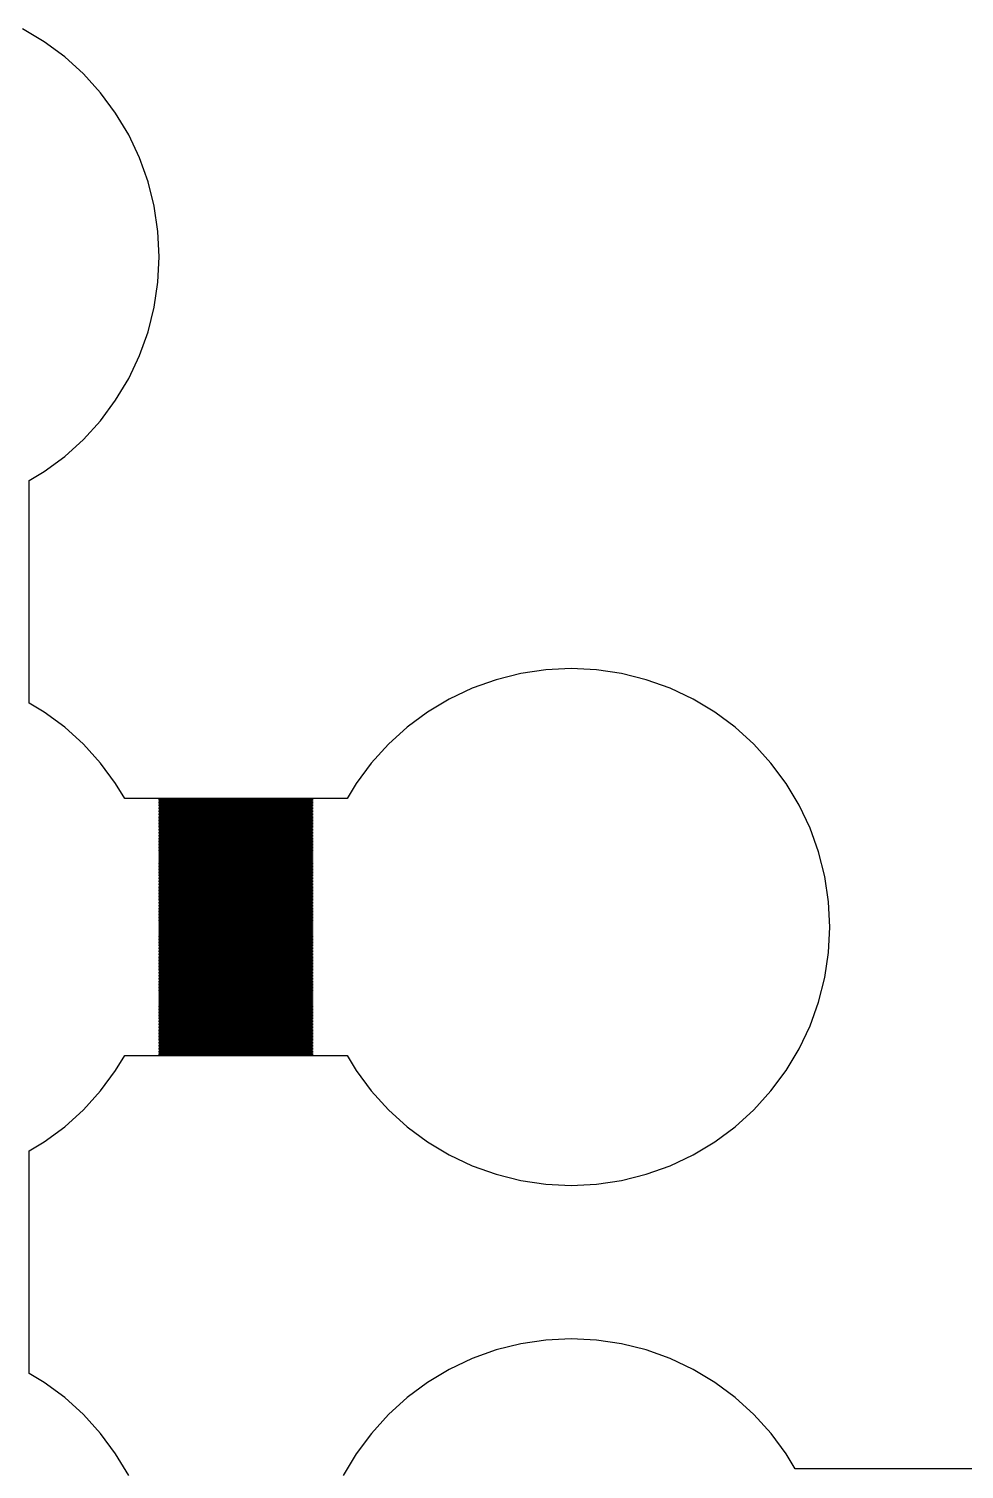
# Model space of a CAD drawing. Extents: x -5 to 92, y -13 to 39.
# Drawn here: x 18.22 to 30.78, y 19.22 to 38.56 of the extents above; entities that cross this region are included whole.
import ezdxf

# ---------------------------------------------------------------- set-up
doc = ezdxf.new("R2010")
doc.units = 0

msp = doc.modelspace()

# ---------------------------------------------------------------- linework, layer by layer
for p, q in [((18.4278, 38.3852), (18.1357, 38.5603)), ((18.7013, 38.1823), (18.4278, 38.3852)), ((18.9537, 37.9537), (18.7013, 38.1823)), ((19.1823, 37.7013), (18.9537, 37.9537)), ((19.3852, 37.4278), (19.1823, 37.7013)), ((19.5603, 37.1357), (19.3852, 37.4278)), ((19.7059, 36.8279), (19.5603, 37.1357)), ((19.8206, 36.5073), (19.7059, 36.8279)), ((19.9033, 36.177), (19.8206, 36.5073)), ((19.9533, 35.8401), (19.9033, 36.177)), ((19.97, 35.5), (19.9533, 35.8401)), ((19.9533, 35.1599), (19.97, 35.5)), ((19.9033, 34.823), (19.9533, 35.1599)), ((19.8206, 34.4927), (19.9033, 34.823)), ((19.7059, 34.1721), (19.8206, 34.4927)), ((19.5603, 33.8642), (19.7059, 34.1721)), ((19.3852, 33.5722), (19.5603, 33.8642)), ((19.1823, 33.2986), (19.3852, 33.5722)), ((18.9537, 33.0463), (19.1823, 33.2986)), ((18.7013, 32.8176), (18.9537, 33.0463)), ((18.4278, 32.6148), (18.7013, 32.8176)), ((18.225, 32.4932), (18.4278, 32.6148)), ((18.225, 29.5068), (18.225, 32.4932)), ((24.4927, 29.8206), (24.1721, 29.7059)), ((24.823, 29.9033), (24.4927, 29.8206)), ((25.1599, 29.9533), (24.823, 29.9033)), ((25.5, 29.97), (25.1599, 29.9533)), ((25.8401, 29.9533), (25.5, 29.97)), ((26.177, 29.9033), (25.8401, 29.9533)), ((26.5073, 29.8206), (26.177, 29.9033)), ((26.8279, 29.7059), (26.5073, 29.8206)), ((24.1721, 29.7059), (23.8642, 29.5603)), ((27.1357, 29.5603), (26.8279, 29.7059)), ((18.4278, 29.3852), (18.225, 29.5068)), ((23.8642, 29.5603), (23.5722, 29.3852)), ((27.4278, 29.3852), (27.1357, 29.5603)), ((18.7013, 29.1824), (18.4278, 29.3852)), ((23.5722, 29.3852), (23.2986, 29.1823)), ((27.7013, 29.1823), (27.4278, 29.3852)), ((18.9537, 28.9537), (18.7013, 29.1824)), ((23.2986, 29.1823), (23.0463, 28.9537)), ((27.9537, 28.9537), (27.7013, 29.1823)), ((19.1823, 28.7014), (18.9537, 28.9537)), ((23.0463, 28.9537), (22.8176, 28.7013)), ((28.1823, 28.7013), (27.9537, 28.9537)), ((19.3852, 28.4278), (19.1823, 28.7014)), ((22.8176, 28.7013), (22.6148, 28.4278)), ((28.3852, 28.4278), (28.1823, 28.7013)), ((19.5068, 28.225), (19.3852, 28.4278)), ((22.6148, 28.4278), (22.4932, 28.225)), ((28.5603, 28.1357), (28.3852, 28.4278)), ((22.4932, 28.225), (19.5068, 28.225)), ((19.97, 28.205), (19.97, 28.215)), ((19.97, 28.215), (22.03, 28.215)), ((22.03, 28.205), (19.97, 28.205)), ((19.97, 28.185), (19.97, 28.195)), ((19.97, 28.195), (22.03, 28.195)), ((22.03, 28.185), (19.97, 28.185)), ((19.97, 28.165), (19.97, 28.175)), ((19.97, 28.175), (22.03, 28.175)), ((22.03, 28.165), (19.97, 28.165)), ((19.97, 28.145), (19.97, 28.155)), ((19.97, 28.155), (22.03, 28.155)), ((22.03, 28.145), (19.97, 28.145)), ((19.97, 28.125), (19.97, 28.135)), ((19.97, 28.135), (22.03, 28.135)), ((22.03, 28.125), (19.97, 28.125)), ((19.97, 28.105), (19.97, 28.115)), ((19.97, 28.115), (22.03, 28.115)), ((22.03, 28.105), (19.97, 28.105)), ((19.97, 28.085), (19.97, 28.095)), ((19.97, 28.095), (22.03, 28.095)), ((22.03, 28.085), (19.97, 28.085)), ((19.97, 28.065), (19.97, 28.075)), ((19.97, 28.075), (22.03, 28.075)), ((22.03, 28.065), (19.97, 28.065)), ((19.97, 28.045), (19.97, 28.055)), ((19.97, 28.055), (22.03, 28.055)), ((22.03, 28.045), (19.97, 28.045)), ((22.03, 28.215), (22.03, 28.205)), ((22.03, 28.195), (22.03, 28.185)), ((22.03, 28.175), (22.03, 28.165)), ((22.03, 28.155), (22.03, 28.145)), ((22.03, 28.135), (22.03, 28.125)), ((22.03, 28.115), (22.03, 28.105)), ((22.03, 28.095), (22.03, 28.085)), ((22.03, 28.075), (22.03, 28.065)), ((22.03, 28.055), (22.03, 28.045)), ((28.7059, 27.8279), (28.5603, 28.1357)), ((19.97, 28.025), (19.97, 28.035)), ((19.97, 28.035), (22.03, 28.035)), ((22.03, 28.025), (19.97, 28.025)), ((19.97, 28.005), (19.97, 28.015)), ((19.97, 28.015), (22.03, 28.015)), ((22.03, 28.005), (19.97, 28.005)), ((19.97, 27.985), (19.97, 27.995)), ((19.97, 27.995), (22.03, 27.995)), ((22.03, 27.985), (19.97, 27.985)), ((19.97, 27.965), (19.97, 27.975)), ((19.97, 27.975), (22.03, 27.975)), ((22.03, 27.965), (19.97, 27.965)), ((19.97, 27.945), (19.97, 27.955)), ((19.97, 27.955), (22.03, 27.955)), ((22.03, 27.945), (19.97, 27.945)), ((19.97, 27.925), (19.97, 27.935)), ((19.97, 27.935), (22.03, 27.935)), ((22.03, 27.925), (19.97, 27.925)), ((19.97, 27.905), (19.97, 27.915)), ((19.97, 27.915), (22.03, 27.915)), ((22.03, 27.905), (19.97, 27.905)), ((19.97, 27.885), (19.97, 27.895)), ((19.97, 27.895), (22.03, 27.895)), ((22.03, 27.885), (19.97, 27.885)), ((19.97, 27.865), (19.97, 27.875)), ((19.97, 27.875), (22.03, 27.875)), ((22.03, 27.865), (19.97, 27.865)), ((19.97, 27.845), (19.97, 27.855)), ((19.97, 27.855), (22.03, 27.855)), ((22.03, 28.035), (22.03, 28.025)), ((22.03, 28.015), (22.03, 28.005)), ((22.03, 27.995), (22.03, 27.985)), ((22.03, 27.975), (22.03, 27.965)), ((22.03, 27.955), (22.03, 27.945)), ((22.03, 27.935), (22.03, 27.925)), ((22.03, 27.915), (22.03, 27.905)), ((22.03, 27.895), (22.03, 27.885)), ((22.03, 27.875), (22.03, 27.865)), ((22.03, 27.855), (22.03, 27.845)), ((22.03, 27.845), (19.97, 27.845)), ((19.97, 27.825), (19.97, 27.835)), ((19.97, 27.835), (22.03, 27.835)), ((22.03, 27.825), (19.97, 27.825)), ((19.97, 27.805), (19.97, 27.815)), ((19.97, 27.815), (22.03, 27.815)), ((22.03, 27.805), (19.97, 27.805)), ((19.97, 27.785), (19.97, 27.795)), ((19.97, 27.795), (22.03, 27.795)), ((22.03, 27.785), (19.97, 27.785)), ((19.97, 27.765), (19.97, 27.775)), ((19.97, 27.775), (22.03, 27.775)), ((22.03, 27.765), (19.97, 27.765)), ((19.97, 27.745), (19.97, 27.755)), ((19.97, 27.755), (22.03, 27.755)), ((22.03, 27.745), (19.97, 27.745)), ((19.97, 27.725), (19.97, 27.735)), ((19.97, 27.735), (22.03, 27.735)), ((22.03, 27.725), (19.97, 27.725)), ((19.97, 27.705), (19.97, 27.715)), ((19.97, 27.715), (22.03, 27.715)), ((22.03, 27.705), (19.97, 27.705)), ((19.97, 27.685), (19.97, 27.695)), ((19.97, 27.695), (22.03, 27.695)), ((22.03, 27.685), (19.97, 27.685)), ((19.97, 27.665), (19.97, 27.675)), ((19.97, 27.675), (22.03, 27.675)), ((22.03, 27.665), (19.97, 27.665)), ((22.03, 27.835), (22.03, 27.825)), ((22.03, 27.815), (22.03, 27.805)), ((22.03, 27.795), (22.03, 27.785)), ((22.03, 27.775), (22.03, 27.765)), ((22.03, 27.755), (22.03, 27.745)), ((22.03, 27.735), (22.03, 27.725)), ((22.03, 27.715), (22.03, 27.705)), ((22.03, 27.695), (22.03, 27.685)), ((22.03, 27.675), (22.03, 27.665)), ((28.8206, 27.5073), (28.7059, 27.8279)), ((19.97, 27.645), (19.97, 27.655)), ((19.97, 27.655), (22.03, 27.655)), ((22.03, 27.645), (19.97, 27.645)), ((19.97, 27.625), (19.97, 27.635)), ((19.97, 27.635), (22.03, 27.635)), ((22.03, 27.625), (19.97, 27.625)), ((19.97, 27.605), (19.97, 27.615)), ((19.97, 27.615), (22.03, 27.615)), ((22.03, 27.605), (19.97, 27.605)), ((19.97, 27.585), (19.97, 27.595)), ((19.97, 27.595), (22.03, 27.595)), ((22.03, 27.585), (19.97, 27.585)), ((19.97, 27.565), (19.97, 27.575)), ((19.97, 27.575), (22.03, 27.575)), ((22.03, 27.565), (19.97, 27.565)), ((19.97, 27.545), (19.97, 27.555)), ((19.97, 27.555), (22.03, 27.555)), ((22.03, 27.545), (19.97, 27.545)), ((19.97, 27.525), (19.97, 27.535)), ((19.97, 27.535), (22.03, 27.535)), ((22.03, 27.525), (19.97, 27.525)), ((19.97, 27.505), (19.97, 27.515)), ((19.97, 27.515), (22.03, 27.515)), ((22.03, 27.505), (19.97, 27.505)), ((19.97, 27.485), (19.97, 27.495)), ((19.97, 27.495), (22.03, 27.495)), ((22.03, 27.485), (19.97, 27.485)), ((19.97, 27.465), (19.97, 27.475)), ((19.97, 27.475), (22.03, 27.475)), ((22.03, 27.465), (19.97, 27.465)), ((22.03, 27.655), (22.03, 27.645)), ((22.03, 27.635), (22.03, 27.625)), ((22.03, 27.615), (22.03, 27.605)), ((22.03, 27.595), (22.03, 27.585)), ((22.03, 27.575), (22.03, 27.565)), ((22.03, 27.555), (22.03, 27.545)), ((22.03, 27.535), (22.03, 27.525)), ((22.03, 27.515), (22.03, 27.505)), ((22.03, 27.495), (22.03, 27.485)), ((22.03, 27.475), (22.03, 27.465)), ((28.9033, 27.177), (28.8206, 27.5073)), ((19.97, 27.445), (19.97, 27.455)), ((19.97, 27.455), (22.03, 27.455)), ((22.03, 27.445), (19.97, 27.445)), ((19.97, 27.425), (19.97, 27.435)), ((19.97, 27.435), (22.03, 27.435)), ((22.03, 27.425), (19.97, 27.425)), ((19.97, 27.405), (19.97, 27.415)), ((19.97, 27.415), (22.03, 27.415)), ((22.03, 27.405), (19.97, 27.405)), ((19.97, 27.385), (19.97, 27.395)), ((19.97, 27.395), (22.03, 27.395)), ((22.03, 27.385), (19.97, 27.385)), ((19.97, 27.365), (19.97, 27.375)), ((19.97, 27.375), (22.03, 27.375)), ((22.03, 27.365), (19.97, 27.365)), ((19.97, 27.345), (19.97, 27.355)), ((19.97, 27.355), (22.03, 27.355)), ((22.03, 27.345), (19.97, 27.345)), ((19.97, 27.325), (19.97, 27.335)), ((19.97, 27.335), (22.03, 27.335)), ((22.03, 27.325), (19.97, 27.325)), ((19.97, 27.305), (19.97, 27.315)), ((19.97, 27.315), (22.03, 27.315)), ((22.03, 27.305), (19.97, 27.305)), ((19.97, 27.285), (19.97, 27.295)), ((19.97, 27.295), (22.03, 27.295)), ((22.03, 27.285), (19.97, 27.285)), ((19.97, 27.265), (19.97, 27.275)), ((19.97, 27.275), (22.03, 27.275)), ((22.03, 27.455), (22.03, 27.445)), ((22.03, 27.435), (22.03, 27.425)), ((22.03, 27.415), (22.03, 27.405)), ((22.03, 27.395), (22.03, 27.385)), ((22.03, 27.375), (22.03, 27.365)), ((22.03, 27.355), (22.03, 27.345)), ((22.03, 27.335), (22.03, 27.325)), ((22.03, 27.315), (22.03, 27.305)), ((22.03, 27.295), (22.03, 27.285)), ((22.03, 27.275), (22.03, 27.265)), ((22.03, 27.265), (19.97, 27.265)), ((19.97, 27.245), (19.97, 27.255)), ((19.97, 27.255), (22.03, 27.255)), ((22.03, 27.245), (19.97, 27.245)), ((19.97, 27.225), (19.97, 27.235)), ((19.97, 27.235), (22.03, 27.235)), ((22.03, 27.225), (19.97, 27.225)), ((19.97, 27.205), (19.97, 27.215)), ((19.97, 27.215), (22.03, 27.215)), ((22.03, 27.205), (19.97, 27.205)), ((19.97, 27.185), (19.97, 27.195)), ((19.97, 27.195), (22.03, 27.195)), ((22.03, 27.185), (19.97, 27.185)), ((19.97, 27.165), (19.97, 27.175)), ((19.97, 27.175), (22.03, 27.175)), ((22.03, 27.165), (19.97, 27.165)), ((19.97, 27.145), (19.97, 27.155)), ((19.97, 27.155), (22.03, 27.155)), ((22.03, 27.145), (19.97, 27.145)), ((19.97, 27.125), (19.97, 27.135)), ((19.97, 27.135), (22.03, 27.135)), ((22.03, 27.125), (19.97, 27.125)), ((19.97, 27.105), (19.97, 27.115)), ((19.97, 27.115), (22.03, 27.115)), ((22.03, 27.105), (19.97, 27.105)), ((19.97, 27.085), (19.97, 27.095)), ((19.97, 27.095), (22.03, 27.095)), ((22.03, 27.085), (19.97, 27.085)), ((22.03, 27.255), (22.03, 27.245)), ((22.03, 27.235), (22.03, 27.225)), ((22.03, 27.215), (22.03, 27.205)), ((22.03, 27.195), (22.03, 27.185)), ((22.03, 27.175), (22.03, 27.165)), ((22.03, 27.155), (22.03, 27.145)), ((22.03, 27.135), (22.03, 27.125)), ((22.03, 27.115), (22.03, 27.105)), ((22.03, 27.095), (22.03, 27.085)), ((28.9533, 26.8401), (28.9033, 27.177)), ((19.97, 27.065), (19.97, 27.075)), ((19.97, 27.075), (22.03, 27.075)), ((22.03, 27.065), (19.97, 27.065)), ((19.97, 27.045), (19.97, 27.055)), ((19.97, 27.055), (22.03, 27.055)), ((22.03, 27.045), (19.97, 27.045)), ((19.97, 27.025), (19.97, 27.035)), ((19.97, 27.035), (22.03, 27.035)), ((22.03, 27.025), (19.97, 27.025)), ((19.97, 27.005), (19.97, 27.015)), ((19.97, 27.015), (22.03, 27.015)), ((22.03, 27.005), (19.97, 27.005)), ((19.97, 26.985), (19.97, 26.995)), ((19.97, 26.995), (22.03, 26.995)), ((22.03, 26.985), (19.97, 26.985)), ((19.97, 26.965), (19.97, 26.975)), ((19.97, 26.975), (22.03, 26.975)), ((22.03, 26.965), (19.97, 26.965)), ((19.97, 26.945), (19.97, 26.955)), ((19.97, 26.955), (22.03, 26.955)), ((22.03, 26.945), (19.97, 26.945)), ((19.97, 26.925), (19.97, 26.935)), ((19.97, 26.935), (22.03, 26.935)), ((22.03, 26.925), (19.97, 26.925)), ((19.97, 26.905), (19.97, 26.915)), ((19.97, 26.915), (22.03, 26.915)), ((22.03, 26.905), (19.97, 26.905)), ((19.97, 26.885), (19.97, 26.895)), ((19.97, 26.895), (22.03, 26.895)), ((22.03, 26.885), (19.97, 26.885)), ((22.03, 27.075), (22.03, 27.065)), ((22.03, 27.055), (22.03, 27.045)), ((22.03, 27.035), (22.03, 27.025)), ((22.03, 27.015), (22.03, 27.005)), ((22.03, 26.995), (22.03, 26.985)), ((22.03, 26.975), (22.03, 26.965)), ((22.03, 26.955), (22.03, 26.945)), ((22.03, 26.935), (22.03, 26.925)), ((22.03, 26.915), (22.03, 26.905)), ((22.03, 26.895), (22.03, 26.885)), ((19.97, 26.865), (19.97, 26.875)), ((19.97, 26.875), (22.03, 26.875)), ((22.03, 26.865), (19.97, 26.865)), ((19.97, 26.845), (19.97, 26.855)), ((19.97, 26.855), (22.03, 26.855)), ((22.03, 26.845), (19.97, 26.845)), ((19.97, 26.825), (19.97, 26.835)), ((19.97, 26.835), (22.03, 26.835)), ((22.03, 26.825), (19.97, 26.825)), ((19.97, 26.805), (19.97, 26.815)), ((19.97, 26.815), (22.03, 26.815)), ((22.03, 26.805), (19.97, 26.805)), ((19.97, 26.785), (19.97, 26.795)), ((19.97, 26.795), (22.03, 26.795)), ((22.03, 26.785), (19.97, 26.785)), ((19.97, 26.765), (19.97, 26.775)), ((19.97, 26.775), (22.03, 26.775)), ((22.03, 26.765), (19.97, 26.765)), ((19.97, 26.745), (19.97, 26.755)), ((19.97, 26.755), (22.03, 26.755)), ((22.03, 26.745), (19.97, 26.745)), ((19.97, 26.725), (19.97, 26.735)), ((19.97, 26.735), (22.03, 26.735)), ((22.03, 26.725), (19.97, 26.725)), ((19.97, 26.705), (19.97, 26.715)), ((19.97, 26.715), (22.03, 26.715)), ((22.03, 26.705), (19.97, 26.705)), ((19.97, 26.685), (19.97, 26.695)), ((19.97, 26.695), (22.03, 26.695)), ((22.03, 26.875), (22.03, 26.865)), ((22.03, 26.855), (22.03, 26.845)), ((22.03, 26.835), (22.03, 26.825)), ((22.03, 26.815), (22.03, 26.805)), ((22.03, 26.795), (22.03, 26.785)), ((22.03, 26.775), (22.03, 26.765)), ((22.03, 26.755), (22.03, 26.745)), ((22.03, 26.735), (22.03, 26.725)), ((22.03, 26.715), (22.03, 26.705)), ((22.03, 26.695), (22.03, 26.685)), ((28.97, 26.5), (28.9533, 26.8401)), ((22.03, 26.685), (19.97, 26.685)), ((19.97, 26.665), (19.97, 26.675)), ((19.97, 26.675), (22.03, 26.675)), ((22.03, 26.665), (19.97, 26.665)), ((19.97, 26.645), (19.97, 26.655)), ((19.97, 26.655), (22.03, 26.655)), ((22.03, 26.645), (19.97, 26.645)), ((19.97, 26.625), (19.97, 26.635)), ((19.97, 26.635), (22.03, 26.635)), ((22.03, 26.625), (19.97, 26.625)), ((19.97, 26.605), (19.97, 26.615)), ((19.97, 26.615), (22.03, 26.615)), ((22.03, 26.605), (19.97, 26.605)), ((19.97, 26.585), (19.97, 26.595)), ((19.97, 26.595), (22.03, 26.595)), ((22.03, 26.585), (19.97, 26.585)), ((19.97, 26.565), (19.97, 26.575)), ((19.97, 26.575), (22.03, 26.575)), ((22.03, 26.565), (19.97, 26.565)), ((19.97, 26.545), (19.97, 26.555)), ((19.97, 26.555), (22.03, 26.555)), ((22.03, 26.545), (19.97, 26.545)), ((19.97, 26.525), (19.97, 26.535)), ((19.97, 26.535), (22.03, 26.535)), ((22.03, 26.525), (19.97, 26.525)), ((19.97, 26.505), (19.97, 26.515)), ((19.97, 26.515), (22.03, 26.515)), ((22.03, 26.505), (19.97, 26.505)), ((22.03, 26.675), (22.03, 26.665)), ((22.03, 26.655), (22.03, 26.645)), ((22.03, 26.635), (22.03, 26.625)), ((22.03, 26.615), (22.03, 26.605)), ((22.03, 26.595), (22.03, 26.585)), ((22.03, 26.575), (22.03, 26.565)), ((22.03, 26.555), (22.03, 26.545)), ((22.03, 26.535), (22.03, 26.525)), ((22.03, 26.515), (22.03, 26.505)), ((28.9533, 26.1599), (28.97, 26.5)), ((19.97, 26.485), (19.97, 26.495)), ((19.97, 26.495), (22.03, 26.495)), ((22.03, 26.485), (19.97, 26.485)), ((19.97, 26.465), (19.97, 26.475)), ((19.97, 26.475), (22.03, 26.475)), ((22.03, 26.465), (19.97, 26.465)), ((19.97, 26.445), (19.97, 26.455)), ((19.97, 26.455), (22.03, 26.455)), ((22.03, 26.445), (19.97, 26.445)), ((19.97, 26.425), (19.97, 26.435)), ((19.97, 26.435), (22.03, 26.435)), ((22.03, 26.425), (19.97, 26.425)), ((19.97, 26.405), (19.97, 26.415)), ((19.97, 26.415), (22.03, 26.415)), ((22.03, 26.405), (19.97, 26.405)), ((19.97, 26.385), (19.97, 26.395)), ((19.97, 26.395), (22.03, 26.395)), ((22.03, 26.385), (19.97, 26.385)), ((19.97, 26.365), (19.97, 26.375)), ((19.97, 26.375), (22.03, 26.375)), ((22.03, 26.365), (19.97, 26.365)), ((19.97, 26.345), (19.97, 26.355)), ((19.97, 26.355), (22.03, 26.355)), ((22.03, 26.345), (19.97, 26.345)), ((19.97, 26.325), (19.97, 26.335)), ((19.97, 26.335), (22.03, 26.335)), ((22.03, 26.325), (19.97, 26.325)), ((19.97, 26.305), (19.97, 26.315)), ((19.97, 26.315), (22.03, 26.315)), ((22.03, 26.305), (19.97, 26.305)), ((22.03, 26.495), (22.03, 26.485)), ((22.03, 26.475), (22.03, 26.465)), ((22.03, 26.455), (22.03, 26.445)), ((22.03, 26.435), (22.03, 26.425)), ((22.03, 26.415), (22.03, 26.405)), ((22.03, 26.395), (22.03, 26.385)), ((22.03, 26.375), (22.03, 26.365)), ((22.03, 26.355), (22.03, 26.345)), ((22.03, 26.335), (22.03, 26.325)), ((22.03, 26.315), (22.03, 26.305)), ((19.97, 26.285), (19.97, 26.295)), ((19.97, 26.295), (22.03, 26.295)), ((22.03, 26.285), (19.97, 26.285)), ((19.97, 26.265), (19.97, 26.275)), ((19.97, 26.275), (22.03, 26.275)), ((22.03, 26.265), (19.97, 26.265)), ((19.97, 26.245), (19.97, 26.255)), ((19.97, 26.255), (22.03, 26.255)), ((22.03, 26.245), (19.97, 26.245)), ((19.97, 26.225), (19.97, 26.235)), ((19.97, 26.235), (22.03, 26.235)), ((22.03, 26.225), (19.97, 26.225)), ((19.97, 26.205), (19.97, 26.215)), ((19.97, 26.215), (22.03, 26.215)), ((22.03, 26.205), (19.97, 26.205)), ((19.97, 26.185), (19.97, 26.195)), ((19.97, 26.195), (22.03, 26.195)), ((22.03, 26.185), (19.97, 26.185)), ((19.97, 26.165), (19.97, 26.175)), ((19.97, 26.175), (22.03, 26.175)), ((22.03, 26.165), (19.97, 26.165)), ((19.97, 26.145), (19.97, 26.155)), ((19.97, 26.155), (22.03, 26.155)), ((22.03, 26.145), (19.97, 26.145)), ((19.97, 26.125), (19.97, 26.135)), ((19.97, 26.135), (22.03, 26.135)), ((22.03, 26.125), (19.97, 26.125)), ((19.97, 26.105), (19.97, 26.115)), ((19.97, 26.115), (22.03, 26.115)), ((22.03, 26.295), (22.03, 26.285)), ((22.03, 26.275), (22.03, 26.265)), ((22.03, 26.255), (22.03, 26.245)), ((22.03, 26.235), (22.03, 26.225)), ((22.03, 26.215), (22.03, 26.205)), ((22.03, 26.195), (22.03, 26.185)), ((22.03, 26.175), (22.03, 26.165)), ((22.03, 26.155), (22.03, 26.145)), ((22.03, 26.135), (22.03, 26.125)), ((22.03, 26.115), (22.03, 26.105)), ((28.9033, 25.823), (28.9533, 26.1599)), ((22.03, 26.105), (19.97, 26.105)), ((19.97, 26.085), (19.97, 26.095)), ((19.97, 26.095), (22.03, 26.095)), ((22.03, 26.085), (19.97, 26.085)), ((19.97, 26.065), (19.97, 26.075)), ((19.97, 26.075), (22.03, 26.075)), ((22.03, 26.065), (19.97, 26.065)), ((19.97, 26.045), (19.97, 26.055)), ((19.97, 26.055), (22.03, 26.055)), ((22.03, 26.045), (19.97, 26.045)), ((19.97, 26.025), (19.97, 26.035)), ((19.97, 26.035), (22.03, 26.035)), ((22.03, 26.025), (19.97, 26.025)), ((19.97, 26.005), (19.97, 26.015)), ((19.97, 26.015), (22.03, 26.015)), ((22.03, 26.005), (19.97, 26.005)), ((19.97, 25.985), (19.97, 25.995)), ((19.97, 25.995), (22.03, 25.995)), ((22.03, 25.985), (19.97, 25.985)), ((19.97, 25.965), (19.97, 25.975)), ((19.97, 25.975), (22.03, 25.975)), ((22.03, 25.965), (19.97, 25.965)), ((19.97, 25.945), (19.97, 25.955)), ((19.97, 25.955), (22.03, 25.955)), ((22.03, 25.945), (19.97, 25.945)), ((19.97, 25.925), (19.97, 25.935)), ((19.97, 25.935), (22.03, 25.935)), ((22.03, 25.925), (19.97, 25.925)), ((22.03, 26.095), (22.03, 26.085)), ((22.03, 26.075), (22.03, 26.065)), ((22.03, 26.055), (22.03, 26.045)), ((22.03, 26.035), (22.03, 26.025)), ((22.03, 26.015), (22.03, 26.005)), ((22.03, 25.995), (22.03, 25.985)), ((22.03, 25.975), (22.03, 25.965)), ((22.03, 25.955), (22.03, 25.945)), ((22.03, 25.935), (22.03, 25.925)), ((19.97, 25.905), (19.97, 25.915)), ((19.97, 25.915), (22.03, 25.915)), ((22.03, 25.905), (19.97, 25.905)), ((19.97, 25.885), (19.97, 25.895)), ((19.97, 25.895), (22.03, 25.895)), ((22.03, 25.885), (19.97, 25.885)), ((19.97, 25.865), (19.97, 25.875)), ((19.97, 25.875), (22.03, 25.875)), ((22.03, 25.865), (19.97, 25.865)), ((19.97, 25.845), (19.97, 25.855)), ((19.97, 25.855), (22.03, 25.855)), ((22.03, 25.845), (19.97, 25.845)), ((19.97, 25.825), (19.97, 25.835)), ((19.97, 25.835), (22.03, 25.835)), ((22.03, 25.825), (19.97, 25.825)), ((19.97, 25.805), (19.97, 25.815)), ((19.97, 25.815), (22.03, 25.815)), ((22.03, 25.805), (19.97, 25.805)), ((19.97, 25.785), (19.97, 25.795)), ((19.97, 25.795), (22.03, 25.795)), ((22.03, 25.785), (19.97, 25.785)), ((19.97, 25.765), (19.97, 25.775)), ((19.97, 25.775), (22.03, 25.775)), ((22.03, 25.765), (19.97, 25.765)), ((19.97, 25.745), (19.97, 25.755)), ((19.97, 25.755), (22.03, 25.755)), ((22.03, 25.745), (19.97, 25.745)), ((19.97, 25.725), (19.97, 25.735)), ((19.97, 25.735), (22.03, 25.735)), ((22.03, 25.725), (19.97, 25.725)), ((22.03, 25.915), (22.03, 25.905)), ((22.03, 25.895), (22.03, 25.885)), ((22.03, 25.875), (22.03, 25.865)), ((22.03, 25.855), (22.03, 25.845)), ((22.03, 25.835), (22.03, 25.825)), ((22.03, 25.815), (22.03, 25.805)), ((22.03, 25.795), (22.03, 25.785)), ((22.03, 25.775), (22.03, 25.765)), ((22.03, 25.755), (22.03, 25.745)), ((22.03, 25.735), (22.03, 25.725)), ((28.8206, 25.4927), (28.9033, 25.823)), ((19.97, 25.705), (19.97, 25.715)), ((19.97, 25.715), (22.03, 25.715)), ((22.03, 25.705), (19.97, 25.705)), ((19.97, 25.685), (19.97, 25.695)), ((19.97, 25.695), (22.03, 25.695)), ((22.03, 25.685), (19.97, 25.685)), ((19.97, 25.665), (19.97, 25.675)), ((19.97, 25.675), (22.03, 25.675)), ((22.03, 25.665), (19.97, 25.665)), ((19.97, 25.645), (19.97, 25.655)), ((19.97, 25.655), (22.03, 25.655)), ((22.03, 25.645), (19.97, 25.645)), ((19.97, 25.625), (19.97, 25.635)), ((19.97, 25.635), (22.03, 25.635)), ((22.03, 25.625), (19.97, 25.625)), ((19.97, 25.605), (19.97, 25.615)), ((19.97, 25.615), (22.03, 25.615)), ((22.03, 25.605), (19.97, 25.605)), ((19.97, 25.585), (19.97, 25.595)), ((19.97, 25.595), (22.03, 25.595)), ((22.03, 25.585), (19.97, 25.585)), ((19.97, 25.565), (19.97, 25.575)), ((19.97, 25.575), (22.03, 25.575)), ((22.03, 25.565), (19.97, 25.565)), ((19.97, 25.545), (19.97, 25.555)), ((19.97, 25.555), (22.03, 25.555)), ((22.03, 25.545), (19.97, 25.545)), ((19.97, 25.525), (19.97, 25.535)), ((19.97, 25.535), (22.03, 25.535)), ((22.03, 25.715), (22.03, 25.705)), ((22.03, 25.695), (22.03, 25.685)), ((22.03, 25.675), (22.03, 25.665)), ((22.03, 25.655), (22.03, 25.645)), ((22.03, 25.635), (22.03, 25.625)), ((22.03, 25.615), (22.03, 25.605)), ((22.03, 25.595), (22.03, 25.585)), ((22.03, 25.575), (22.03, 25.565)), ((22.03, 25.555), (22.03, 25.545)), ((22.03, 25.535), (22.03, 25.525)), ((22.03, 25.525), (19.97, 25.525)), ((19.97, 25.505), (19.97, 25.515)), ((19.97, 25.515), (22.03, 25.515)), ((22.03, 25.505), (19.97, 25.505)), ((19.97, 25.485), (19.97, 25.495)), ((19.97, 25.495), (22.03, 25.495)), ((22.03, 25.485), (19.97, 25.485)), ((19.97, 25.465), (19.97, 25.475)), ((19.97, 25.475), (22.03, 25.475)), ((22.03, 25.465), (19.97, 25.465)), ((19.97, 25.445), (19.97, 25.455)), ((19.97, 25.455), (22.03, 25.455)), ((22.03, 25.445), (19.97, 25.445)), ((19.97, 25.425), (19.97, 25.435)), ((19.97, 25.435), (22.03, 25.435)), ((22.03, 25.425), (19.97, 25.425)), ((19.97, 25.405), (19.97, 25.415)), ((19.97, 25.415), (22.03, 25.415)), ((22.03, 25.405), (19.97, 25.405)), ((19.97, 25.385), (19.97, 25.395)), ((19.97, 25.395), (22.03, 25.395)), ((22.03, 25.385), (19.97, 25.385)), ((19.97, 25.365), (19.97, 25.375)), ((19.97, 25.375), (22.03, 25.375)), ((22.03, 25.365), (19.97, 25.365)), ((19.97, 25.345), (19.97, 25.355)), ((19.97, 25.355), (22.03, 25.355)), ((22.03, 25.345), (19.97, 25.345)), ((22.03, 25.515), (22.03, 25.505)), ((22.03, 25.495), (22.03, 25.485)), ((22.03, 25.475), (22.03, 25.465)), ((22.03, 25.455), (22.03, 25.445)), ((22.03, 25.435), (22.03, 25.425)), ((22.03, 25.415), (22.03, 25.405)), ((22.03, 25.395), (22.03, 25.385)), ((22.03, 25.375), (22.03, 25.365)), ((22.03, 25.355), (22.03, 25.345)), ((28.7059, 25.1721), (28.8206, 25.4927)), ((19.97, 25.325), (19.97, 25.335)), ((19.97, 25.335), (22.03, 25.335)), ((22.03, 25.325), (19.97, 25.325)), ((19.97, 25.305), (19.97, 25.315)), ((19.97, 25.315), (22.03, 25.315)), ((22.03, 25.305), (19.97, 25.305)), ((19.97, 25.285), (19.97, 25.295)), ((19.97, 25.295), (22.03, 25.295)), ((22.03, 25.285), (19.97, 25.285)), ((19.97, 25.265), (19.97, 25.275)), ((19.97, 25.275), (22.03, 25.275)), ((22.03, 25.265), (19.97, 25.265)), ((19.97, 25.245), (19.97, 25.255)), ((19.97, 25.255), (22.03, 25.255)), ((22.03, 25.245), (19.97, 25.245)), ((19.97, 25.225), (19.97, 25.235)), ((19.97, 25.235), (22.03, 25.235)), ((22.03, 25.225), (19.97, 25.225)), ((19.97, 25.205), (19.97, 25.215)), ((19.97, 25.215), (22.03, 25.215)), ((22.03, 25.205), (19.97, 25.205)), ((19.97, 25.185), (19.97, 25.195)), ((19.97, 25.195), (22.03, 25.195)), ((22.03, 25.185), (19.97, 25.185)), ((19.97, 25.165), (19.97, 25.175)), ((19.97, 25.175), (22.03, 25.175)), ((22.03, 25.165), (19.97, 25.165)), ((19.97, 25.145), (19.97, 25.155)), ((19.97, 25.155), (22.03, 25.155)), ((22.03, 25.145), (19.97, 25.145)), ((22.03, 25.335), (22.03, 25.325)), ((22.03, 25.315), (22.03, 25.305)), ((22.03, 25.295), (22.03, 25.285)), ((22.03, 25.275), (22.03, 25.265)), ((22.03, 25.255), (22.03, 25.245)), ((22.03, 25.235), (22.03, 25.225)), ((22.03, 25.215), (22.03, 25.205)), ((22.03, 25.195), (22.03, 25.185)), ((22.03, 25.175), (22.03, 25.165)), ((22.03, 25.155), (22.03, 25.145)), ((28.5603, 24.8643), (28.7059, 25.1721)), ((19.97, 25.125), (19.97, 25.135)), ((19.97, 25.135), (22.03, 25.135)), ((22.03, 25.125), (19.97, 25.125)), ((19.97, 25.105), (19.97, 25.115)), ((19.97, 25.115), (22.03, 25.115)), ((22.03, 25.105), (19.97, 25.105)), ((19.97, 25.085), (19.97, 25.095)), ((19.97, 25.095), (22.03, 25.095)), ((22.03, 25.085), (19.97, 25.085)), ((19.97, 25.065), (19.97, 25.075)), ((19.97, 25.075), (22.03, 25.075)), ((22.03, 25.065), (19.97, 25.065)), ((19.97, 25.045), (19.97, 25.055)), ((19.97, 25.055), (22.03, 25.055)), ((22.03, 25.045), (19.97, 25.045)), ((19.97, 25.025), (19.97, 25.035)), ((19.97, 25.035), (22.03, 25.035)), ((22.03, 25.025), (19.97, 25.025)), ((19.97, 25.005), (19.97, 25.015)), ((19.97, 25.015), (22.03, 25.015)), ((22.03, 25.005), (19.97, 25.005)), ((19.97, 24.985), (19.97, 24.995)), ((19.97, 24.995), (22.03, 24.995)), ((22.03, 24.985), (19.97, 24.985)), ((19.97, 24.965), (19.97, 24.975)), ((19.97, 24.975), (22.03, 24.975)), ((22.03, 24.965), (19.97, 24.965)), ((19.97, 24.945), (19.97, 24.955)), ((19.97, 24.955), (22.03, 24.955)), ((22.03, 25.135), (22.03, 25.125)), ((22.03, 25.115), (22.03, 25.105)), ((22.03, 25.095), (22.03, 25.085)), ((22.03, 25.075), (22.03, 25.065)), ((22.03, 25.055), (22.03, 25.045)), ((22.03, 25.035), (22.03, 25.025)), ((22.03, 25.015), (22.03, 25.005)), ((22.03, 24.995), (22.03, 24.985)), ((22.03, 24.975), (22.03, 24.965)), ((22.03, 24.955), (22.03, 24.945)), ((19.3852, 24.5722), (19.5068, 24.775)), ((19.5068, 24.775), (22.4932, 24.775)), ((22.03, 24.945), (19.97, 24.945)), ((19.97, 24.925), (19.97, 24.935)), ((19.97, 24.935), (22.03, 24.935)), ((22.03, 24.925), (19.97, 24.925)), ((19.97, 24.905), (19.97, 24.915)), ((19.97, 24.915), (22.03, 24.915)), ((22.03, 24.905), (19.97, 24.905)), ((19.97, 24.885), (19.97, 24.895)), ((19.97, 24.895), (22.03, 24.895)), ((22.03, 24.885), (19.97, 24.885)), ((19.97, 24.865), (19.97, 24.875)), ((19.97, 24.875), (22.03, 24.875)), ((22.03, 24.865), (19.97, 24.865)), ((19.97, 24.845), (19.97, 24.855)), ((19.97, 24.855), (22.03, 24.855)), ((22.03, 24.845), (19.97, 24.845)), ((19.97, 24.825), (19.97, 24.835)), ((19.97, 24.835), (22.03, 24.835)), ((22.03, 24.825), (19.97, 24.825)), ((19.97, 24.805), (19.97, 24.815)), ((19.97, 24.815), (22.03, 24.815)), ((22.03, 24.805), (19.97, 24.805)), ((19.97, 24.785), (19.97, 24.795)), ((19.97, 24.795), (22.03, 24.795)), ((22.03, 24.785), (19.97, 24.785)), ((22.03, 24.935), (22.03, 24.925)), ((22.03, 24.915), (22.03, 24.905)), ((22.03, 24.895), (22.03, 24.885)), ((22.03, 24.875), (22.03, 24.865)), ((22.03, 24.855), (22.03, 24.845)), ((22.03, 24.835), (22.03, 24.825)), ((22.03, 24.815), (22.03, 24.805)), ((22.03, 24.795), (22.03, 24.785)), ((22.4932, 24.775), (22.6148, 24.5722)), ((28.3852, 24.5722), (28.5603, 24.8643)), ((19.1824, 24.2987), (19.3852, 24.5722)), ((22.6148, 24.5722), (22.8176, 24.2987)), ((28.1823, 24.2987), (28.3852, 24.5722)), ((18.9537, 24.0463), (19.1824, 24.2987)), ((22.8176, 24.2987), (23.0463, 24.0463)), ((27.9537, 24.0463), (28.1823, 24.2987)), ((18.7014, 23.8177), (18.9537, 24.0463)), ((23.0463, 24.0463), (23.2986, 23.8177)), ((27.7013, 23.8177), (27.9537, 24.0463)), ((18.4278, 23.6148), (18.7014, 23.8177)), ((23.2986, 23.8177), (23.5722, 23.6148)), ((27.4278, 23.6148), (27.7013, 23.8177)), ((18.225, 23.4932), (18.4278, 23.6148)), ((23.5722, 23.6148), (23.8642, 23.4397)), ((27.1357, 23.4397), (27.4278, 23.6148)), ((18.225, 20.5068), (18.225, 23.4932)), ((23.8642, 23.4397), (24.1721, 23.2941)), ((26.8279, 23.2941), (27.1357, 23.4397)), ((24.1721, 23.2941), (24.4927, 23.1794)), ((26.5073, 23.1794), (26.8279, 23.2941)), ((24.4927, 23.1794), (24.823, 23.0967)), ((24.823, 23.0967), (25.1599, 23.0467)), ((25.1599, 23.0467), (25.5, 23.03)), ((25.5, 23.03), (25.8401, 23.0467)), ((25.8401, 23.0467), (26.177, 23.0967)), ((26.177, 23.0967), (26.5073, 23.1794)), ((24.823, 20.9033), (24.4927, 20.8206)), ((25.1599, 20.9533), (24.823, 20.9033)), ((25.5, 20.97), (25.1599, 20.9533)), ((25.8401, 20.9533), (25.5, 20.97)), ((26.177, 20.9033), (25.8401, 20.9533)), ((26.5073, 20.8206), (26.177, 20.9033)), ((24.1721, 20.7059), (23.8643, 20.5603)), ((24.4927, 20.8206), (24.1721, 20.7059)), ((26.8279, 20.7059), (26.5073, 20.8206)), ((27.1358, 20.5603), (26.8279, 20.7059)), ((18.4278, 20.3852), (18.225, 20.5068)), ((23.8643, 20.5603), (23.5722, 20.3852)), ((27.4278, 20.3852), (27.1358, 20.5603)), ((18.7013, 20.1824), (18.4278, 20.3852)), ((23.5722, 20.3852), (23.2987, 20.1823)), ((27.7014, 20.1823), (27.4278, 20.3852)), ((18.9537, 19.9537), (18.7013, 20.1824)), ((23.2987, 20.1823), (23.0463, 19.9537)), ((27.9537, 19.9537), (27.7014, 20.1823)), ((19.1823, 19.7014), (18.9537, 19.9537)), ((23.0463, 19.9537), (22.8177, 19.7013)), ((28.1824, 19.7013), (27.9537, 19.9537)), ((19.3852, 19.4278), (19.1823, 19.7014)), ((22.8177, 19.7013), (22.6148, 19.4278)), ((28.3852, 19.4278), (28.1824, 19.7013)), ((19.5603, 19.1358), (19.3852, 19.4278)), ((22.6148, 19.4278), (22.4397, 19.1357)), ((28.5068, 19.225), (28.3852, 19.4278)), ((31.4932, 19.225), (28.5068, 19.225))]:
    msp.add_line(p, q)

doc.saveas('drawing.dxf')
